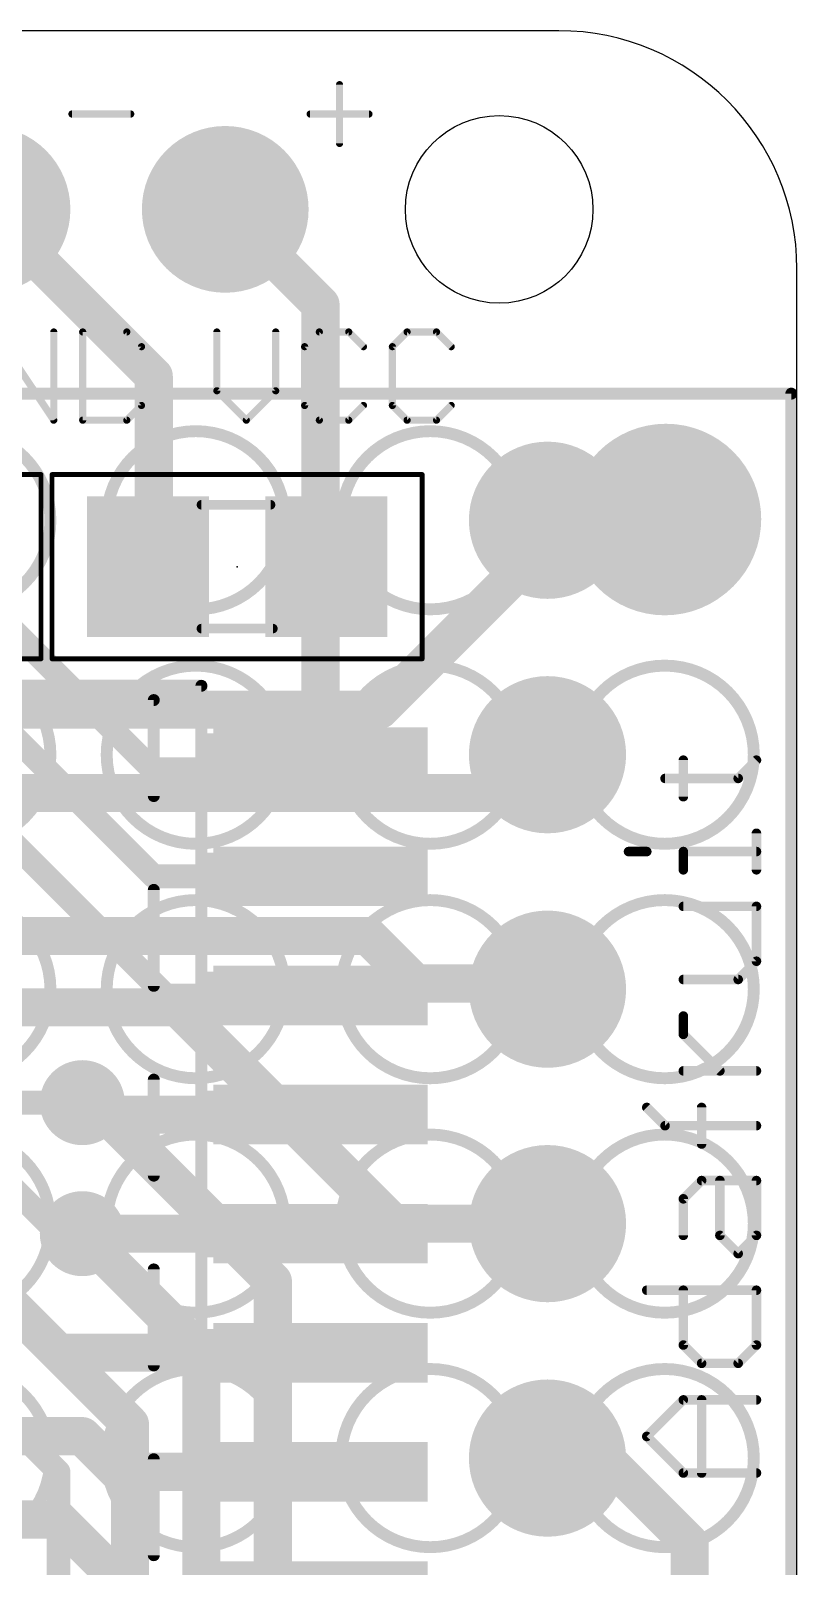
# Model space of a CAD drawing. Extents: x -10.2 to 10.2, y -14 to 14.
# Drawn here: x 1.99 to 10.16, y -2.4 to 13.97 of the extents above; entities that cross this region are included whole.
import ezdxf

# ---------------------------------------------------------------- set-up
doc = ezdxf.new("R2010")
doc.units = 0
for name, color, linetype in [('1', 12, 'CONTINUOUS'), ('16', 132, 'CONTINUOUS'), ('17', 110, 'CONTINUOUS'), ('18', 110, 'CONTINUOUS'), ('20', 53, 'CONTINUOUS'), ('21', 253, 'CONTINUOUS'), ('22', 253, 'CONTINUOUS'), ('23', 53, 'CONTINUOUS'), ('39', 12, 'CONTINUOUS'), ('51', 253, 'CONTINUOUS'), ('52', 253, 'CONTINUOUS')]:
    doc.layers.add(name, color=color, linetype=linetype)

# ---------------------------------------------------------------- blocks, each defined once
blk = doc.blocks.new('RECT')
blk.add_solid([(-0.5, -0.5), (0.5, -0.5), (-0.5, 0.5), (0.5, 0.5)])
blk = doc.blocks.new('ROUNDP')
at = {"const_width": 0.5}
blk.add_lwpolyline([(0, -0.25, 1), (0, 0.25, 1), (0, -0.25)], format="xyb", dxfattribs=at)
blk = doc.blocks.new('ROUNDV')
at = {"const_width": 0.5}
blk.add_lwpolyline([(0, -0.25, 1), (0, 0.25, 1), (0, -0.25)], format="xyb", dxfattribs=at)

msp = doc.modelspace()

# ---------------------------------------------------------------- linework, layer by layer
at = {"layer": '1'}
for points, const_width in [([(1.524, 12.065), (3.302, 10.287)], 0.4064), ([(5.08, 11.049), (4.064, 12.065)], 0.4064), ([(5.08, 8.255), (5.08, 11.049)], 0.4064), ([(3.302, 10.287), (3.302, 8.255)], 0.4064), ([(1.127, 8.255), (3.286, 6.096)], 0.254), ([(3.302, 8.255), (3.241, 8.255)], 0.4064), ([(5.08, 8.255), (5.141, 8.255)], 0.4064), ([(5.08, 6.223), (5.08, 8.255)], 0.4064), ([(3.302, 4.953), (1.143, 7.112)], 0.254), ([(0.508, 6.604), (3.429, 3.683)], 0.254), ([(3.286, 6.096), (5.207, 6.096)], 0.254), ([(5.207, 6.096), (5.08, 6.223)], 0.254), ([(3.302, 4.953), (5.08, 4.953)], 0.254), ([(3.429, 3.683), (5.08, 3.683)], 0.254), ([(5.08, 3.683), (5.207, 3.556)], 0.254), ([(5.08, 3.683), (5.207, 3.683)], 0.254), ([(5.207, 3.556), (4.445, 3.556)], 0.254), ([(5.207, 3.556), (5.334, 3.556)], 0.254), ([(0.381, 2.54), (2.54, 2.54)], 0.254), ([(2.54, 2.54), (2.667, 2.413)], 0.4064), ([(2.667, 2.413), (5.08, 2.413)], 0.4064), ([(2.286, 1.143), (1.778, 1.651)], 0.254), ([(2.54, 1.143), (2.794, 1.143)], 0.4064), ([(2.794, 1.143), (5.08, 1.143)], 0.4064), ([(2.794, 1.143), (2.286, 1.143)], 0.254), ([(1.397, 0.762), (2.286, -0.127)], 0.4064), ([(2.286, -0.127), (5.08, -0.127)], 0.4064), ([(0.508, -1.016), (2.54, -1.016)], 0.4064), ([(2.54, -1.016), (2.921, -1.397)], 0.4064), ([(7.52, -1.27), (7.5, -1.25)], 0.4064), ([(8.128, -1.27), (7.52, -1.27)], 0.4064), ([(9.017, -2.159), (8.128, -1.27)], 0.4064), ([(2.921, -1.397), (5.08, -1.397)], 0.4064), ([(-0.381, -1.905), (2.286, -1.905)], 0.4064), ([(2.286, -1.905), (3.048, -2.667)], 0.4064), ([(9.017, -7.366), (9.017, -2.159)], 0.4064)]:
    msp.add_lwpolyline(points, dxfattribs=dict(at, const_width=const_width))
for points, const_width in [([(4.1358, 12.1368, 1), (3.9922, 11.9932)], 0.2032), ([(5.1816, 11.049, 1), (4.9784, 11.049)], 0.2032), ([(5.0082, 10.9772, 1), (5.1518, 11.1208)], 0.2032), ([(3.4036, 10.287, 1), (3.2004, 10.287)], 0.2032), ([(3.2302, 10.2152, 1), (3.3738, 10.3588)], 0.2032), ([(3.241, 8.3566, 1), (3.241, 8.1534)], 0.2032), ([(3.2004, 8.255, 1), (3.4036, 8.255)], 0.2032), ([(3.302, 8.1534, 1), (3.302, 8.3566)], 0.2032), ([(5.08, 8.3566, 1), (5.08, 8.1534)], 0.2032), ([(5.1816, 8.255, 1), (4.9784, 8.255)], 0.2032), ([(4.9784, 8.255, 1), (5.1816, 8.255)], 0.2032), ([(5.141, 8.1534, 1), (5.141, 8.3566)], 0.2032), ([(3.286, 6.1595, 1), (3.286, 6.0325)], 0.127), ([(4.9784, 6.223, 1), (5.1816, 6.223)], 0.2032), ([(5.1249, 6.2679, 1), (5.0351, 6.1781)], 0.127), ([(5.207, 6.0325, 1), (5.207, 6.1595)], 0.127), ([(3.2411, 6.0511, 1), (3.3309, 6.1409)], 0.127), ([(5.1621, 6.0511, 1), (5.2519, 6.1409)], 0.127), ([(3.302, 5.0165, 1), (3.302, 4.8895)], 0.127), ([(5.08, 4.8895, 1), (5.08, 5.0165)], 0.127), ([(3.2571, 4.9081, 1), (3.3469, 4.9979)], 0.127), ([(3.429, 3.7465, 1), (3.429, 3.6195)], 0.127), ([(3.3841, 3.6381, 1), (3.4739, 3.7279)], 0.127), ([(5.1249, 3.7279, 1), (5.0351, 3.6381)], 0.127), ([(5.08, 3.7465, 1), (5.08, 3.6195)], 0.127), ([(5.08, 3.6195, 1), (5.08, 3.7465)], 0.127), ([(5.207, 3.6195, 1), (5.207, 3.7465)], 0.127), ([(4.445, 3.6195, 1), (4.445, 3.4925)], 0.127), ([(5.207, 3.6195, 1), (5.207, 3.4925)], 0.127), ([(5.1621, 3.5111, 1), (5.2519, 3.6009)], 0.127), ([(5.207, 3.4925, 1), (5.207, 3.6195)], 0.127), ([(5.334, 3.4925, 1), (5.334, 3.6195)], 0.127), ([(2.6118, 2.6118, 1), (2.4682, 2.4682)], 0.2032), ([(2.54, 2.4765, 1), (2.54, 2.6035)], 0.127), ([(2.667, 2.5146, 1), (2.667, 2.3114)], 0.2032), ([(2.5952, 2.3412, 1), (2.7388, 2.4848)], 0.2032), ([(5.08, 2.3114, 1), (5.08, 2.5146)], 0.2032), ([(2.54, 1.2446, 1), (2.54, 1.0414)], 0.2032), ([(2.794, 1.2446, 1), (2.794, 1.0414)], 0.2032), ([(2.794, 1.0414, 1), (2.794, 1.2446)], 0.2032), ([(5.08, 1.0414, 1), (5.08, 1.2446)], 0.2032), ([(2.286, 1.2065, 1), (2.286, 1.0795)], 0.127), ([(2.2411, 1.0981, 1), (2.3309, 1.1879)], 0.127), ([(2.794, 1.0795, 1), (2.794, 1.2065)], 0.127), ([(2.286, -0.0254, 1), (2.286, -0.2286)], 0.2032), ([(2.2142, -0.1988, 1), (2.3578, -0.0552)], 0.2032), ([(5.08, -0.2286, 1), (5.08, -0.0254)], 0.2032), ([(2.6118, -0.9442, 1), (2.4682, -1.0878)], 0.2032), ([(2.54, -1.1176, 1), (2.54, -0.9144)], 0.2032), ([(7.5718, -1.1782, 1), (7.4282, -1.3218)], 0.2032), ([(7.52, -1.1684, 1), (7.52, -1.3716)], 0.2032), ([(7.4482, -1.3418, 1), (7.5918, -1.1982)], 0.2032), ([(8.1998, -1.1982, 1), (8.0562, -1.3418)], 0.2032), ([(8.128, -1.3716, 1), (8.128, -1.1684)], 0.2032), ([(2.921, -1.2954, 1), (2.921, -1.4986)], 0.2032), ([(2.8492, -1.4688, 1), (2.9928, -1.3252)], 0.2032), ([(5.08, -1.4986, 1), (5.08, -1.2954)], 0.2032), ([(2.3578, -1.8332, 1), (2.2142, -1.9768)], 0.2032), ([(2.286, -2.0066, 1), (2.286, -1.8034)], 0.2032), ([(9.1186, -2.159, 1), (8.9154, -2.159)], 0.2032), ([(8.9452, -2.2308, 1), (9.0888, -2.0872)], 0.2032)]:
    msp.add_lwpolyline(points, format="xyb", dxfattribs=dict(at, const_width=const_width))
at = {"layer": '16'}
for points, const_width in [([(7.493, 8.757), (7.493, 8.763)], 0.4064), ([(7.493, 8.757), (7.5, 8.75)], 0.4064), ([(7.493, 8.509), (7.493, 8.757)], 0.4064), ([(5.715, 6.731), (7.493, 8.509)], 0.4064), ([(-1.143, 6.731), (5.715, 6.731)], 0.4064), ([(7.493, 6.257), (7.493, 6.477)], 0.4064), ([(7.112, 5.842), (7.493, 6.223)], 0.4064), ([(7.493, 6.257), (7.5, 6.25)], 0.4064), ([(7.493, 6.223), (7.493, 6.257)], 0.4064), ([(-0.381, 5.842), (7.112, 5.842)], 0.4064), ([(-0.508, 4.318), (5.588, 4.318)], 0.4064), ([(5.588, 4.318), (6.096, 3.81)], 0.4064), ([(6.096, 3.81), (7.493, 3.81)], 0.4064), ([(7.5, 3.75), (7.433, 3.75)], 0.4064), ([(7.493, 3.81), (7.493, 3.757)], 0.4064), ([(7.493, 3.757), (7.5, 3.75)], 0.4064), ([(-2.667, 3.556), (2.286, -1.397)], 0.254), ([(0.127, 3.556), (3.556, 3.556)], 0.4064), ([(3.556, 3.556), (5.862, 1.25)], 0.4064), ([(2.54, 2.54), (2.667, 2.54)], 0.4064), ([(2.667, 2.54), (4.572, 0.635)], 0.4064), ([(3.81, -0.127), (2.54, 1.143)], 0.4064), ([(5.862, 1.25), (7.5, 1.25)], 0.4064), ([(1.397, 0.762), (3.048, -0.889)], 0.4064), ([(4.572, 0.635), (4.572, -3.175)], 0.4064), ([(3.81, -6.096), (3.81, -0.127)], 0.4064), ([(3.048, -0.889), (3.048, -6.477)], 0.4064), ([(2.286, -1.397), (2.286, -4.699)], 0.254)]:
    msp.add_lwpolyline(points, dxfattribs=dict(at, const_width=const_width))
for points, const_width in [([(7.5946, 8.763, 1), (7.3914, 8.763)], 0.2032), ([(7.5946, 8.757, 1), (7.3914, 8.757)], 0.2032), ([(7.3914, 8.757, 1), (7.5946, 8.757)], 0.2032), ([(7.5648, 8.8288, 1), (7.4212, 8.6852)], 0.2032), ([(7.4282, 8.6782, 1), (7.5718, 8.8218)], 0.2032), ([(7.5648, 8.4372, 1), (7.4212, 8.5808)], 0.2032), ([(7.3914, 8.509, 1), (7.5946, 8.509)], 0.2032), ([(5.6432, 6.8028, 1), (5.7868, 6.6592)], 0.2032), ([(5.715, 6.6294, 1), (5.715, 6.8326)], 0.2032), ([(7.5946, 6.477, 1), (7.3914, 6.477)], 0.2032), ([(7.5946, 6.257, 1), (7.3914, 6.257)], 0.2032), ([(7.5648, 6.3288, 1), (7.4212, 6.1852)], 0.2032), ([(7.5648, 6.1512, 1), (7.4212, 6.2948)], 0.2032), ([(7.4282, 6.1782, 1), (7.5718, 6.3218)], 0.2032), ([(7.3914, 6.257, 1), (7.5946, 6.257)], 0.2032), ([(7.3914, 6.223, 1), (7.5946, 6.223)], 0.2032), ([(7.0402, 5.9138, 1), (7.1838, 5.7702)], 0.2032), ([(7.112, 5.7404, 1), (7.112, 5.9436)], 0.2032), ([(5.6598, 4.3898, 1), (5.5162, 4.2462)], 0.2032), ([(5.588, 4.2164, 1), (5.588, 4.4196)], 0.2032), ([(6.096, 3.9116, 1), (6.096, 3.7084)], 0.2032), ([(6.0242, 3.7382, 1), (6.1678, 3.8818)], 0.2032), ([(7.433, 3.8516, 1), (7.433, 3.6484)], 0.2032), ([(7.5946, 3.81, 1), (7.3914, 3.81)], 0.2032), ([(7.5648, 3.8288, 1), (7.4212, 3.6852)], 0.2032), ([(7.493, 3.7084, 1), (7.493, 3.9116)], 0.2032), ([(7.5, 3.6484, 1), (7.5, 3.8516)], 0.2032), ([(7.3914, 3.757, 1), (7.5946, 3.757)], 0.2032), ([(7.4282, 3.6782, 1), (7.5718, 3.8218)], 0.2032), ([(3.6278, 3.6278, 1), (3.4842, 3.4842)], 0.2032), ([(3.556, 3.4544, 1), (3.556, 3.6576)], 0.2032), ([(2.54, 2.6416, 1), (2.54, 2.4384)], 0.2032), ([(2.7388, 2.6118, 1), (2.5952, 2.4682)], 0.2032), ([(2.667, 2.4384, 1), (2.667, 2.6416)], 0.2032), ([(2.6118, 1.2148, 1), (2.4682, 1.0712)], 0.2032), ([(5.862, 1.3516, 1), (5.862, 1.1484)], 0.2032), ([(5.7902, 1.1782, 1), (5.9338, 1.3218)], 0.2032), ([(7.5, 1.1484, 1), (7.5, 1.3516)], 0.2032), ([(4.6736, 0.635, 1), (4.4704, 0.635)], 0.2032), ([(4.5002, 0.5632, 1), (4.6438, 0.7068)], 0.2032), ([(3.9116, -0.127, 1), (3.7084, -0.127)], 0.2032), ([(3.7382, -0.1988, 1), (3.8818, -0.0552)], 0.2032), ([(3.1496, -0.889, 1), (2.9464, -0.889)], 0.2032), ([(2.9762, -0.9608, 1), (3.1198, -0.8172)], 0.2032), ([(2.3495, -1.397, 1), (2.2225, -1.397)], 0.127), ([(2.2411, -1.4419, 1), (2.3309, -1.3521)], 0.127)]:
    msp.add_lwpolyline(points, format="xyb", dxfattribs=dict(at, const_width=const_width))
at = {"layer": '20'}
for p, q in [((7.62, 13.97), (-7.62, 13.97)), ((10.16, -11.43), (10.16, 11.43))]:
    msp.add_line(p, q, dxfattribs=at)
msp.add_circle((6.985, 12.065), 1, dxfattribs=at)
msp.add_arc((7.6199, 11.4299), 2.5401, 0.0023, 89.9977, dxfattribs=at)
at = {"layer": '21'}
for points, const_width in [([(3.81, 6.985), (-3.81, 6.985)], 0.127), ([(3.81, -8.509), (3.81, 6.985)], 0.127), ([(8.9486, 5.8022), (8.9486, 6.192)], 0.1016), ([(9.5333, 5.9971), (9.7282, 6.192)], 0.1016), ([(8.7537, 5.9971), (9.5333, 5.9971)], 0.1016), ([(9.7282, 5.0226), (9.7282, 5.4124)], 0.1016), ([(8.3639, 5.2175), (8.5588, 5.2175)], 0.1016), ([(8.9486, 5.0226), (8.9486, 5.2175)], 0.1016), ([(8.9486, 5.2175), (9.7282, 5.2175)], 0.1016), ([(9.7282, 4.6328), (8.9486, 4.6328)], 0.1016), ([(9.7282, 4.0481), (9.7282, 4.6328)], 0.1016), ([(9.5333, 3.8532), (9.7282, 4.0481)], 0.1016), ([(8.9486, 3.8532), (9.5333, 3.8532)], 0.1016), ([(8.9486, 3.2685), (8.9486, 3.4634)], 0.1016), ([(9.3384, 2.8787), (8.9486, 3.2685)], 0.1016), ([(9.7282, 2.8787), (8.9486, 2.8787)], 0.1016), ([(8.7537, 2.294), (8.5588, 2.4889)], 0.1016), ([(9.1435, 2.0991), (9.1435, 2.4889)], 0.1016), ([(9.7282, 2.294), (8.7537, 2.294)], 0.1016), ([(8.9486, 1.5144), (9.1435, 1.7093)], 0.1016), ([(9.1435, 1.7093), (9.7282, 1.7093)], 0.1016), ([(9.3384, 1.1246), (9.3384, 1.7093)], 0.1016), ([(9.7282, 1.7093), (9.7282, 1.1246)], 0.1016), ([(8.9486, 1.1246), (8.9486, 1.5144)], 0.1016), ([(9.5333, 0.9297), (9.3384, 1.1246)], 0.1016), ([(9.7282, 1.1246), (9.5333, 0.9297)], 0.1016), ([(8.5588, 0.5399), (9.7282, 0.5399)], 0.1016), ([(8.9486, -0.0448), (8.9486, 0.5399)], 0.1016), ([(9.7282, 0.5399), (9.7282, -0.0448)], 0.1016), ([(9.1435, -0.2397), (8.9486, -0.0448)], 0.1016), ([(9.7282, -0.0448), (9.5333, -0.2397)], 0.1016), ([(9.5333, -0.2397), (9.1435, -0.2397)], 0.1016), ([(8.5588, -1.0193), (8.9486, -0.6295)], 0.1016), ([(8.9486, -0.6295), (9.7282, -0.6295)], 0.1016), ([(9.1435, -1.4091), (9.1435, -0.6295)], 0.1016), ([(8.9486, -1.4091), (8.5588, -1.0193)], 0.1016), ([(9.7282, -1.4091), (8.9486, -1.4091)], 0.1016)]:
    msp.add_lwpolyline(points, dxfattribs=dict(at, const_width=const_width))
for points, const_width in [([(3.8418, 6.985, 1), (3.7782, 6.985)], 0.0635), ([(3.81, 6.9533, 1), (3.81, 7.0168)], 0.0635), ([(8.974, 6.192, 1), (8.9232, 6.192)], 0.0508), ([(9.7462, 6.174, 1), (9.7102, 6.2099)], 0.0508), ([(8.7537, 6.0225, 1), (8.7537, 5.9717)], 0.0508), ([(9.5153, 6.015, 1), (9.5513, 5.9791)], 0.0508), ([(9.5333, 5.9717, 1), (9.5333, 6.0225)], 0.0508), ([(8.9232, 5.8022, 1), (8.974, 5.8022)], 0.0508), ([(9.7536, 5.4124, 1), (9.7028, 5.4124)], 0.0508), ([(8.3639, 5.2429, 1), (8.3639, 5.1921)], 0.0508), ([(8.5588, 5.1921, 1), (8.5588, 5.2429)], 0.0508), ([(8.974, 5.2175, 1), (8.9232, 5.2175)], 0.0508), ([(8.9486, 5.2429, 1), (8.9486, 5.1921)], 0.0508), ([(9.7282, 5.1921, 1), (9.7282, 5.2429)], 0.0508), ([(8.9232, 5.0226, 1), (8.974, 5.0226)], 0.0508), ([(9.7028, 5.0226, 1), (9.7536, 5.0226)], 0.0508), ([(8.9486, 4.6582, 1), (8.9486, 4.6074)], 0.0508), ([(9.7536, 4.6328, 1), (9.7028, 4.6328)], 0.0508), ([(9.7282, 4.6074, 1), (9.7282, 4.6582)], 0.0508), ([(9.7462, 4.0301, 1), (9.7102, 4.066)], 0.0508), ([(9.7028, 4.0481, 1), (9.7536, 4.0481)], 0.0508), ([(8.9486, 3.8786, 1), (8.9486, 3.8278)], 0.0508), ([(9.5153, 3.8711, 1), (9.5513, 3.8352)], 0.0508), ([(9.5333, 3.8278, 1), (9.5333, 3.8786)], 0.0508), ([(8.974, 3.4634, 1), (8.9232, 3.4634)], 0.0508), ([(8.9666, 3.2864, 1), (8.9306, 3.2505)], 0.0508), ([(8.9232, 3.2685, 1), (8.974, 3.2685)], 0.0508), ([(8.9486, 2.9041, 1), (8.9486, 2.8533)], 0.0508), ([(9.3204, 2.8607, 1), (9.3564, 2.8966)], 0.0508), ([(9.7282, 2.8533, 1), (9.7282, 2.9041)], 0.0508), ([(8.5768, 2.5068, 1), (8.5408, 2.4709)], 0.0508), ([(9.1689, 2.4889, 1), (9.1181, 2.4889)], 0.0508), ([(8.7537, 2.3194, 1), (8.7537, 2.2686)], 0.0508), ([(8.7357, 2.276, 1), (8.7717, 2.3119)], 0.0508), ([(9.7282, 2.2686, 1), (9.7282, 2.3194)], 0.0508), ([(9.1181, 2.0991, 1), (9.1689, 2.0991)], 0.0508), ([(9.1435, 1.7347, 1), (9.1435, 1.6839)], 0.0508), ([(9.1615, 1.6913, 1), (9.1255, 1.7272)], 0.0508), ([(9.3638, 1.7093, 1), (9.313, 1.7093)], 0.0508), ([(9.7536, 1.7093, 1), (9.7028, 1.7093)], 0.0508), ([(9.7282, 1.6839, 1), (9.7282, 1.7347)], 0.0508), ([(8.974, 1.5144, 1), (8.9232, 1.5144)], 0.0508), ([(8.9306, 1.5323, 1), (8.9666, 1.4964)], 0.0508), ([(8.9232, 1.1246, 1), (8.974, 1.1246)], 0.0508), ([(9.3564, 1.1425, 1), (9.3204, 1.1066)], 0.0508), ([(9.313, 1.1246, 1), (9.3638, 1.1246)], 0.0508), ([(9.7028, 1.1246, 1), (9.7536, 1.1246)], 0.0508), ([(9.7462, 1.1066, 1), (9.7102, 1.1425)], 0.0508), ([(9.5153, 0.9476, 1), (9.5513, 0.9117)], 0.0508), ([(9.5153, 0.9117, 1), (9.5513, 0.9476)], 0.0508), ([(8.5588, 0.5653, 1), (8.5588, 0.5145)], 0.0508), ([(8.974, 0.5399, 1), (8.9232, 0.5399)], 0.0508), ([(9.7536, 0.5399, 1), (9.7028, 0.5399)], 0.0508), ([(9.7282, 0.5145, 1), (9.7282, 0.5653)], 0.0508), ([(8.9666, -0.0269, 1), (8.9306, -0.0628)], 0.0508), ([(9.7462, -0.0628, 1), (9.7102, -0.0269)], 0.0508), ([(8.9232, -0.0448, 1), (8.974, -0.0448)], 0.0508), ([(9.7028, -0.0448, 1), (9.7536, -0.0448)], 0.0508), ([(9.1435, -0.2143, 1), (9.1435, -0.2651)], 0.0508), ([(9.1255, -0.2577, 1), (9.1615, -0.2218)], 0.0508), ([(9.5153, -0.2218, 1), (9.5513, -0.2577)], 0.0508), ([(9.5333, -0.2651, 1), (9.5333, -0.2143)], 0.0508), ([(8.9486, -0.6041, 1), (8.9486, -0.6549)], 0.0508), ([(8.9666, -0.6475, 1), (8.9306, -0.6116)], 0.0508), ([(9.1689, -0.6295, 1), (9.1181, -0.6295)], 0.0508), ([(9.7282, -0.6549, 1), (9.7282, -0.6041)], 0.0508), ([(8.5768, -1.0014, 1), (8.5408, -1.0373)], 0.0508), ([(8.5408, -1.0014, 1), (8.5768, -1.0373)], 0.0508), ([(8.9486, -1.3837, 1), (8.9486, -1.4345)], 0.0508), ([(8.9306, -1.4271, 1), (8.9666, -1.3912)], 0.0508), ([(9.1181, -1.4091, 1), (9.1689, -1.4091)], 0.0508), ([(9.7282, -1.4345, 1), (9.7282, -1.3837)], 0.0508)]:
    msp.add_lwpolyline(points, format="xyb", dxfattribs=dict(at, const_width=const_width))
at = {"layer": '22', "const_width": 0.127}
for points in [[(10.1, 10.1), (-10.1, 10.1)], [(10.1, -10.1), (10.1, 10.1)]]:
    msp.add_lwpolyline(points, dxfattribs=at)
at = {"layer": '22'}
for points, const_width in [([(10.1318, 10.1, 1), (10.0682, 10.1)], 0.0635), ([(10.1, 10.0682, 1), (10.1, 10.1318)], 0.0635), ([(8.763, 8.255, 1), (8.763, 9.271, 1), (8.763, 8.255)], 1.016)]:
    msp.add_lwpolyline(points, format="xyb", dxfattribs=dict(at, const_width=const_width))
at = {"layer": '23'}
msp.add_point((4.191, 8.255), dxfattribs=at)
at = {"layer": '39', "const_width": 0.0508}
for points in [[(-1.846, 9.238), (2.1, 9.238)], [(2.1, 9.238), (2.1, 7.272)], [(2.218, 9.238), (6.164, 9.238)], [(2.218, 7.272), (2.218, 9.238)], [(6.164, 9.238), (6.164, 7.272)], [(2.1, 7.272), (-1.846, 7.272)], [(6.164, 7.272), (2.218, 7.272)]]:
    msp.add_lwpolyline(points, dxfattribs=at)
at = {"layer": '39', "const_width": 0.0254}
for points in [[(2.1127, 9.238, 1), (2.0873, 9.238)], [(2.1, 9.2253, 1), (2.1, 9.2507)], [(2.218, 9.2507, 1), (2.218, 9.2253)], [(2.2307, 9.238, 1), (2.2053, 9.238)], [(6.1767, 9.238, 1), (6.1513, 9.238)], [(6.164, 9.2253, 1), (6.164, 9.2507)], [(2.0873, 7.272, 1), (2.1127, 7.272)], [(2.1, 7.2593, 1), (2.1, 7.2847)], [(2.218, 7.2847, 1), (2.218, 7.2593)], [(2.2053, 7.272, 1), (2.2307, 7.272)], [(6.1513, 7.272, 1), (6.1767, 7.272)], [(6.164, 7.2593, 1), (6.164, 7.2847)]]:
    msp.add_lwpolyline(points, format="xyb", dxfattribs=at)
at = {"layer": '51'}
for points, const_width in [([(1.6086, 10.7577), (2.2357, 9.8171)], 0.0762), ([(2.2357, 9.8171), (2.2357, 10.7577)], 0.0762), ([(2.5441, 10.7577), (2.5441, 9.8171)], 0.0762), ([(3.0144, 10.7577), (2.5441, 10.7577)], 0.0762), ([(3.1712, 10.6009), (3.0144, 10.7577)], 0.0762), ([(3.9751, 10.7577), (3.9751, 10.1306)], 0.0762), ([(4.6022, 10.1306), (4.6022, 10.7577)], 0.0762), ([(5.0674, 10.7577), (4.9106, 10.6009)], 0.0762), ([(5.3809, 10.7577), (5.0674, 10.7577)], 0.0762), ([(5.5377, 10.6009), (5.3809, 10.7577)], 0.0762), ([(6.0029, 10.7577), (5.8461, 10.6009)], 0.0762), ([(6.3164, 10.7577), (6.0029, 10.7577)], 0.0762), ([(6.4732, 10.6009), (6.3164, 10.7577)], 0.0762), ([(3.1712, 9.9739), (3.1712, 10.6009)], 0.0762), ([(4.9106, 10.6009), (4.9106, 9.9739)], 0.0762), ([(5.8461, 10.6009), (5.8461, 9.9739)], 0.0762), ([(3.9751, 10.1306), (4.2886, 9.8171)], 0.0762), ([(4.2886, 9.8171), (4.6022, 10.1306)], 0.0762), ([(3.0144, 9.8171), (3.1712, 9.9739)], 0.0762), ([(4.9106, 9.9739), (5.0674, 9.8171)], 0.0762), ([(5.3809, 9.8171), (5.5377, 9.9739)], 0.0762), ([(5.8461, 9.9739), (6.0029, 9.8171)], 0.0762), ([(6.3164, 9.8171), (6.4732, 9.9739)], 0.0762), ([(2.5441, 9.8171), (3.0144, 9.8171)], 0.0762), ([(5.0674, 9.8171), (5.3809, 9.8171)], 0.0762), ([(6.0029, 9.8171), (6.3164, 9.8171)], 0.0762), ([(4.547, 8.915), (3.81, 8.915)], 0.1016), ([(4.572, 7.595), (3.81, 7.595)], 0.1016), ([(3.81, 6.985), (-3.81, 6.985)], 0.127), ([(3.81, -8.509), (3.81, 6.985)], 0.127), ([(3.302, 6.8326), (1.7673, 6.8326)], 0.127), ([(3.302, 5.809), (3.302, 6.8326)], 0.127), ([(3.302, 3.7853), (3.302, 4.809)], 0.127), ([(3.302, 1.7617), (3.302, 2.7853)], 0.127), ([(3.302, -0.262), (3.302, 0.7617)], 0.127), ([(3.302, -2.2856), (3.302, -1.262)], 0.127)]:
    msp.add_lwpolyline(points, dxfattribs=dict(at, const_width=const_width))
for points, const_width in [([(2.2547, 10.7577, 1), (2.2166, 10.7577)], 0.0381), ([(2.5441, 10.7768, 1), (2.5441, 10.7387)], 0.0381), ([(2.5632, 10.7577, 1), (2.5251, 10.7577)], 0.0381), ([(3.0279, 10.7712, 1), (3.001, 10.7442)], 0.0381), ([(3.0144, 10.7387, 1), (3.0144, 10.7768)], 0.0381), ([(3.9942, 10.7577, 1), (3.9561, 10.7577)], 0.0381), ([(4.6212, 10.7577, 1), (4.5831, 10.7577)], 0.0381), ([(5.0674, 10.7768, 1), (5.0674, 10.7387)], 0.0381), ([(5.0809, 10.7442, 1), (5.0539, 10.7712)], 0.0381), ([(5.3944, 10.7712, 1), (5.3674, 10.7442)], 0.0381), ([(5.3809, 10.7387, 1), (5.3809, 10.7768)], 0.0381), ([(6.0029, 10.7768, 1), (6.0029, 10.7387)], 0.0381), ([(6.0164, 10.7442, 1), (5.9894, 10.7712)], 0.0381), ([(6.3299, 10.7712, 1), (6.303, 10.7442)], 0.0381), ([(6.3164, 10.7387, 1), (6.3164, 10.7768)], 0.0381), ([(3.1903, 10.6009, 1), (3.1522, 10.6009)], 0.0381), ([(3.1577, 10.5875, 1), (3.1847, 10.6144)], 0.0381), ([(4.8971, 10.6144, 1), (4.9241, 10.5875)], 0.0381), ([(4.9297, 10.6009, 1), (4.8916, 10.6009)], 0.0381), ([(5.5242, 10.5875, 1), (5.5512, 10.6144)], 0.0381), ([(5.8652, 10.6009, 1), (5.8271, 10.6009)], 0.0381), ([(5.8327, 10.6144, 1), (5.8596, 10.5875)], 0.0381), ([(6.4597, 10.5875, 1), (6.4867, 10.6144)], 0.0381), ([(3.9886, 10.1441, 1), (3.9616, 10.1172)], 0.0381), ([(4.6156, 10.1172, 1), (4.5887, 10.1441)], 0.0381), ([(3.1522, 9.9739, 1), (3.1903, 9.9739)], 0.0381), ([(3.1847, 9.9604, 1), (3.1577, 9.9873)], 0.0381), ([(3.9561, 10.1306, 1), (3.9942, 10.1306)], 0.0381), ([(4.5831, 10.1306, 1), (4.6212, 10.1306)], 0.0381), ([(4.9241, 9.9873, 1), (4.8971, 9.9604)], 0.0381), ([(4.8916, 9.9739, 1), (4.9297, 9.9739)], 0.0381), ([(5.5512, 9.9604, 1), (5.5242, 9.9873)], 0.0381), ([(5.8271, 9.9739, 1), (5.8652, 9.9739)], 0.0381), ([(5.8596, 9.9873, 1), (5.8327, 9.9604)], 0.0381), ([(6.4867, 9.9604, 1), (6.4597, 9.9873)], 0.0381), ([(2.2166, 9.8171, 1), (2.2547, 9.8171)], 0.0381), ([(2.2198, 9.8065, 1), (2.2515, 9.8277)], 0.0381), ([(2.5441, 9.8361, 1), (2.5441, 9.798)], 0.0381), ([(2.5251, 9.8171, 1), (2.5632, 9.8171)], 0.0381), ([(3.001, 9.8306, 1), (3.0279, 9.8036)], 0.0381), ([(3.0144, 9.798, 1), (3.0144, 9.8361)], 0.0381), ([(4.2752, 9.8306, 1), (4.3021, 9.8036)], 0.0381), ([(4.2752, 9.8036, 1), (4.3021, 9.8306)], 0.0381), ([(5.0674, 9.8361, 1), (5.0674, 9.798)], 0.0381), ([(5.0539, 9.8036, 1), (5.0809, 9.8306)], 0.0381), ([(5.3674, 9.8306, 1), (5.3944, 9.8036)], 0.0381), ([(5.3809, 9.798, 1), (5.3809, 9.8361)], 0.0381), ([(6.0029, 9.8361, 1), (6.0029, 9.798)], 0.0381), ([(5.9894, 9.8036, 1), (6.0164, 9.8306)], 0.0381), ([(6.303, 9.8306, 1), (6.3299, 9.8036)], 0.0381), ([(6.3164, 9.798, 1), (6.3164, 9.8361)], 0.0381), ([(3.81, 8.9404, 1), (3.81, 8.8896)], 0.0508), ([(4.547, 8.8896, 1), (4.547, 8.9404)], 0.0508), ([(3.81, 7.6204, 1), (3.81, 7.5696)], 0.0508), ([(4.572, 7.5696, 1), (4.572, 7.6204)], 0.0508), ([(3.8418, 6.985, 1), (3.7782, 6.985)], 0.0635), ([(3.81, 6.9533, 1), (3.81, 7.0168)], 0.0635), ([(3.3338, 6.8326, 1), (3.2702, 6.8326)], 0.0635), ([(3.302, 6.8009, 1), (3.302, 6.8643)], 0.0635), ([(3.2702, 5.809, 1), (3.3338, 5.809)], 0.0635), ([(3.3338, 4.809, 1), (3.2702, 4.809)], 0.0635), ([(3.2702, 3.7853, 1), (3.3338, 3.7853)], 0.0635), ([(3.3338, 2.7853, 1), (3.2702, 2.7853)], 0.0635), ([(3.2702, 1.7617, 1), (3.3338, 1.7617)], 0.0635), ([(3.3338, 0.7617, 1), (3.2702, 0.7617)], 0.0635), ([(3.2702, -0.262, 1), (3.3338, -0.262)], 0.0635), ([(3.3338, -1.262, 1), (3.2702, -1.262)], 0.0635), ([(3.2702, -2.2856, 1), (3.3338, -2.2856)], 0.0635)]:
    msp.add_lwpolyline(points, format="xyb", dxfattribs=dict(at, const_width=const_width))
at = {"layer": '52'}
for points, const_width in [([(5.3019, 13.3949, 1), (5.2638, 13.3949)], 0.0381), ([(2.4293, 13.1005, 1), (2.4293, 13.0624)], 0.0381), ([(3.0564, 13.0624, 1), (3.0564, 13.1005)], 0.0381), ([(4.9694, 13.1005, 1), (4.9694, 13.0624)], 0.0381), ([(5.5964, 13.0624, 1), (5.5964, 13.1005)], 0.0381), ([(5.2638, 12.7679, 1), (5.3019, 12.7679)], 0.0381), ([(10.1318, 10.1, 1), (10.0682, 10.1)], 0.0635), ([(10.1, 10.0682, 1), (10.1, 10.1318)], 0.0635), ([(1.25, 7.8, 1), (1.25, 9.7, 1), (1.25, 7.8)], 0.127), ([(3.75, 7.8, 1), (3.75, 9.7, 1), (3.75, 7.8)], 0.127), ([(6.25, 7.8, 1), (6.25, 9.7, 1), (6.25, 7.8)], 0.127), ([(8.75, 7.8, 1), (8.75, 9.7, 1), (8.75, 7.8)], 0.127), ([(1.25, 5.3, 1), (1.25, 7.2, 1), (1.25, 5.3)], 0.127), ([(3.75, 5.3, 1), (3.75, 7.2, 1), (3.75, 5.3)], 0.127), ([(6.25, 5.3, 1), (6.25, 7.2, 1), (6.25, 5.3)], 0.127), ([(8.75, 5.3, 1), (8.75, 7.2, 1), (8.75, 5.3)], 0.127), ([(1.25, 2.8, 1), (1.25, 4.7, 1), (1.25, 2.8)], 0.127), ([(3.75, 2.8, 1), (3.75, 4.7, 1), (3.75, 2.8)], 0.127), ([(6.25, 2.8, 1), (6.25, 4.7, 1), (6.25, 2.8)], 0.127), ([(8.75, 2.8, 1), (8.75, 4.7, 1), (8.75, 2.8)], 0.127), ([(1.25, 0.3, 1), (1.25, 2.2, 1), (1.25, 0.3)], 0.127), ([(3.75, 0.3, 1), (3.75, 2.2, 1), (3.75, 0.3)], 0.127), ([(6.25, 0.3, 1), (6.25, 2.2, 1), (6.25, 0.3)], 0.127), ([(8.75, 0.3, 1), (8.75, 2.2, 1), (8.75, 0.3)], 0.127), ([(1.25, -2.2, 1), (1.25, -0.3, 1), (1.25, -2.2)], 0.127), ([(3.75, -2.2, 1), (3.75, -0.3, 1), (3.75, -2.2)], 0.127), ([(6.25, -2.2, 1), (6.25, -0.3, 1), (6.25, -2.2)], 0.127), ([(8.75, -2.2, 1), (8.75, -0.3, 1), (8.75, -2.2)], 0.127)]:
    msp.add_lwpolyline(points, format="xyb", dxfattribs=dict(at, const_width=const_width))
for points, const_width in [([(5.2829, 13.3949), (5.2829, 12.7679)], 0.0762), ([(3.0564, 13.0814), (2.4293, 13.0814)], 0.0762), ([(5.5964, 13.0814), (4.9694, 13.0814)], 0.0762), ([(10.1, 10.1), (-10.1, 10.1)], 0.127), ([(10.1, -10.1), (10.1, 10.1)], 0.127)]:
    msp.add_lwpolyline(points, dxfattribs=dict(at, const_width=const_width))

# ---------------------------------------------------------------- block references
at = {"layer": '1'}
for p, xscale, yscale, rotation in [((3.241, 8.255), 1.3, 1.5, 180), ((5.141, 8.255), 1.3, 1.5, 180), ((5.08, 6.223), 0.635, 2.286, 90), ((5.08, 4.953), 0.635, 2.286, 90), ((5.08, 3.683), 0.635, 2.286, 90), ((5.08, 2.413), 0.635, 2.286, 90), ((5.08, 1.143), 0.635, 2.286, 90), ((5.08, -0.127), 0.635, 2.286, 90), ((5.08, -1.397), 0.635, 2.286, 90), ((5.08, -2.667), 0.635, 2.286, 90)]:
    msp.add_blockref('RECT', p, dxfattribs=dict(at, xscale=xscale, yscale=yscale, rotation=rotation))
at = {"layer": '17'}
for p, xscale, yscale, rotation in [((1.524, 12.065), 1.778, 1.778, 90), ((1.524, 12.065), 1.778, 1.778, 90), ((4.064, 12.065), 1.778, 1.778, 90), ((4.064, 12.065), 1.778, 1.778, 90), ((7.5, 8.75), 1.6764, 1.6764, 270), ((7.5, 8.75), 1.6764, 1.6764, 270), ((7.5, 6.25), 1.6764, 1.6764, 270), ((7.5, 6.25), 1.6764, 1.6764, 270), ((7.5, 3.75), 1.6764, 1.6764, 270), ((7.5, 3.75), 1.6764, 1.6764, 270), ((7.5, 1.25), 1.6764, 1.6764, 270), ((7.5, 1.25), 1.6764, 1.6764, 270), ((7.5, -1.25), 1.6764, 1.6764, 270), ((7.5, -1.25), 1.6764, 1.6764, 270)]:
    msp.add_blockref('ROUNDP', p, dxfattribs=dict(at, xscale=xscale, yscale=yscale, rotation=rotation))
at = {"layer": '18', "xscale": 0.9064, "yscale": 0.9064}
for p in [(2.54, 2.54), (2.54, 2.54), (2.54, 1.143), (2.54, 1.143)]:
    msp.add_blockref('ROUNDV', p, dxfattribs=at)
at = {"layer": '51', "xscale": 0.508, "yscale": 0.508}
msp.add_blockref('RECT', (4.064, 12.065), dxfattribs=at)
at = {"layer": '51'}
for p, xscale, yscale, rotation in [((3.4604, 8.2538), 0.7501, 1.4501, 180), ((4.9082, 8.2538), 0.7501, 1.4501, 180), ((4.7307, 6.223), 0.508, 1.7144, 90), ((4.7307, 4.953), 0.508, 1.7144, 90), ((4.7307, 3.683), 0.508, 1.7144, 90), ((4.7307, 2.413), 0.508, 1.7144, 90), ((4.7307, 1.143), 0.508, 1.7144, 90), ((4.7307, -0.127), 0.508, 1.7144, 90), ((4.7307, -1.397), 0.508, 1.7144, 90)]:
    msp.add_blockref('RECT', p, dxfattribs=dict(at, xscale=xscale, yscale=yscale, rotation=rotation))

doc.saveas('drawing.dxf')
